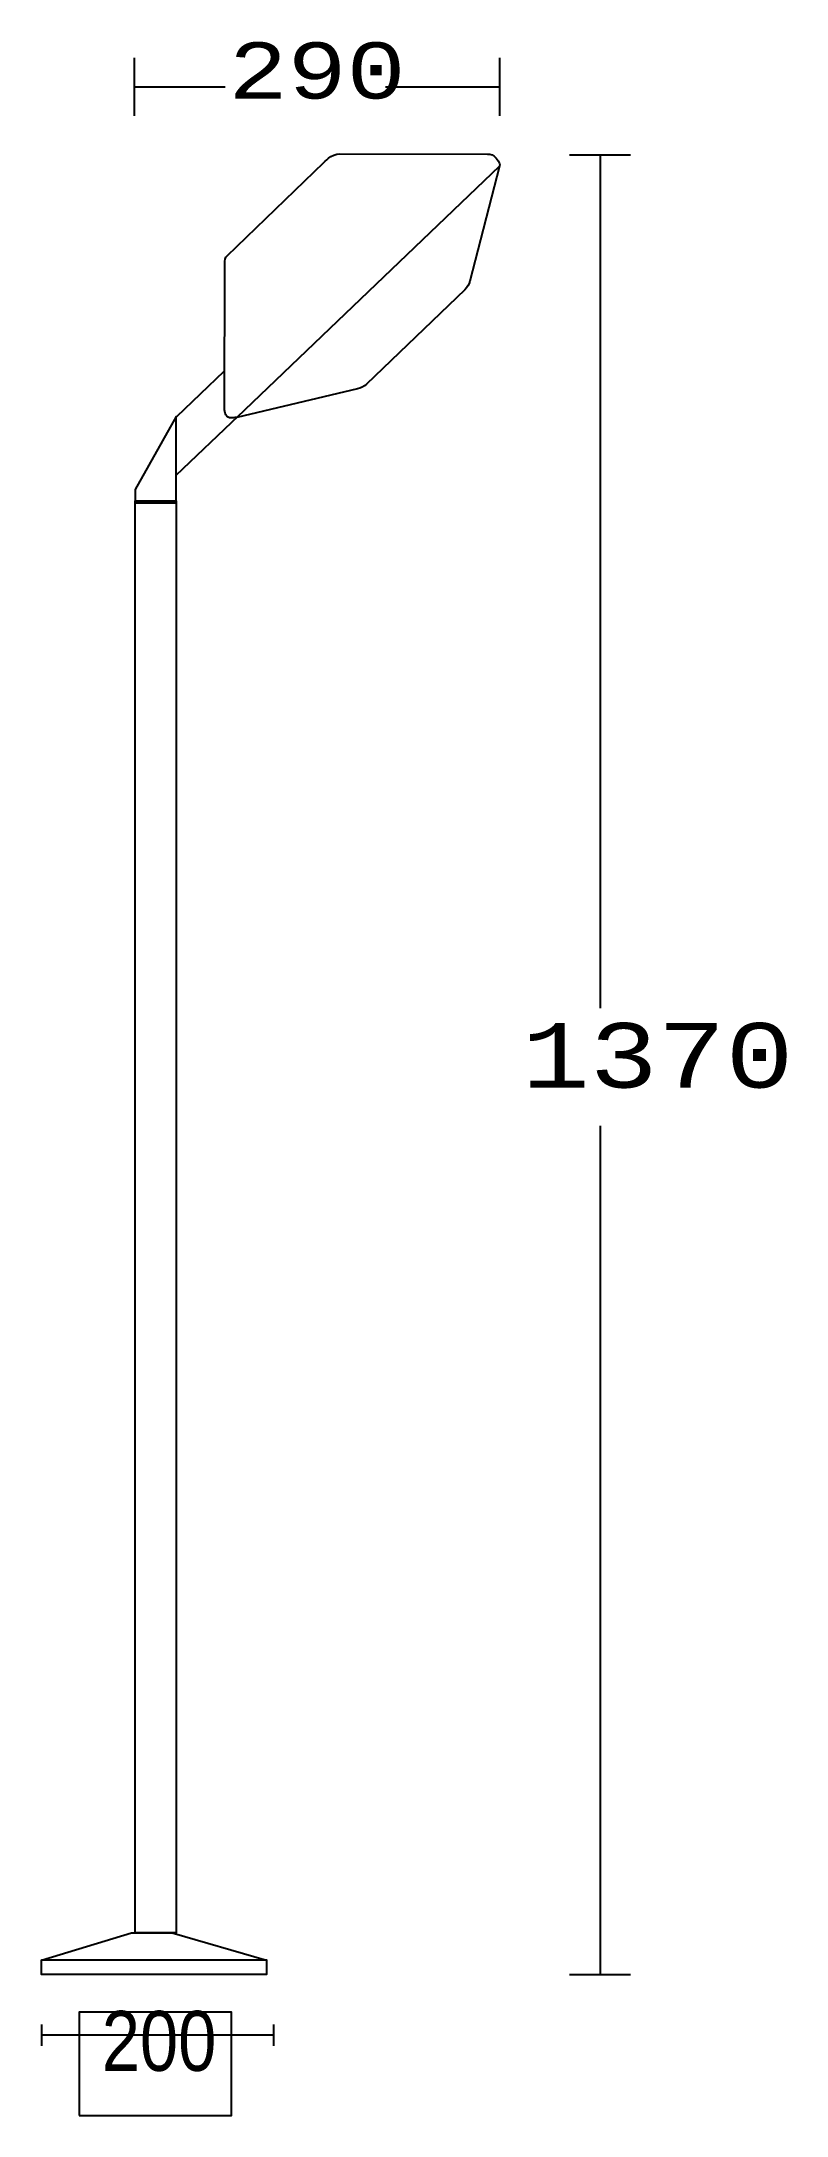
# Model space of a CAD drawing. Extents: x 45 to 111, y 58 to 239.
import ezdxf

# ---------------------------------------------------------------- set-up
doc = ezdxf.new("R2010")
doc.units = 0
doc.layers.add('LIVELLO_1', color=160, linetype='Continuous')
doc.styles.add('STD', font='txt')

# ---------------------------------------------------------------- blocks, each defined once
blk = doc.blocks.new('AI9-BLK1')
at = {"layer": 'LIVELLO_1', "color": 7}
for p, q in [((-22.76, 83.93), (-22.76, 89.01)), ((9.19, 83.93), (9.19, 89.02)), ((-22.76, 86.47), (-14.83, 86.47)), ((-0.79, 86.47), (9.19, 86.47)), ((15.3, 80.54), (20.63, 80.54)), ((17.97, 80.54), (17.97, 5.94)), ((9.17, 79.53), (-13.8, 57.58)), ((-19.06, 57.65), (-14.91, 61.61)), ((-19.11, 52.51), (-13.66, 57.72)), ((17.97, -4.35), (17.97, -78.55)), ((15.3, -78.55), (20.63, -78.55)), ((-30.87, -82.93), (-30.87, -84.78)), ((-10.59, -82.93), (-10.59, -84.78)), ((-10.59, -83.86), (-30.87, -83.86))]:
    blk.add_line(p, q, dxfattribs=at)
for points in [[(-22.68, 50.12), (-19.12, 50.12), (-19.12, 57.64), (-22.68, 51.28)], [(-22.68, 50.29), (-19.12, 50.29), (-19.12, -74.92), (-22.68, -74.92)], [(-27.59, -90.88), (-14.28, -90.88), (-14.28, -81.85), (-27.59, -81.85)]]:
    blk.add_lwpolyline(points, close=True, dxfattribs=at)
for points in [[(-30.88, -77.29), (-23.01, -74.92), (-19.45, -74.92), (-11.2, -77.29), (-30.88, -77.29)], [(-30.88, -77.26), (-11.2, -77.26), (-11.2, -78.55), (-30.88, -78.55), (-30.88, -77.26)]]:
    blk.add_lwpolyline(points, dxfattribs=at)
blk.add_open_spline([(6.57, 69.48), (6.57, 69.48), (9.17, 79.53), (9.17, 79.53), (9.27, 79.81), (8.89, 80.23), (8.7, 80.42), (8.51, 80.6), (8.12, 80.6), (8.12, 80.6), (8.12, 80.6), (-4.78, 80.63), (-4.78, 80.63), (-5.56, 80.63), (-6.18, 79.85), (-6.18, 79.85), (-6.18, 79.85), (-14.66, 71.71), (-14.66, 71.71), (-14.86, 71.53), (-14.85, 71.35), (-14.85, 71.02), (-14.85, 71.02), (-14.87, 58.23), (-14.87, 58.23), (-14.87, 58.05), (-14.83, 57.82), (-14.67, 57.68), (-14.38, 57.4), (-14, 57.58), (-13.8, 57.58), (-13.8, 57.58), (-3.25, 60.08), (-3.25, 60.08), (-2.96, 60.14), (-2.69, 60.27), (-2.46, 60.49), (-2.46, 60.49), (6.14, 68.72), (6.14, 68.72), (6.36, 68.94), (6.51, 69.2), (6.57, 69.48)], degree=3, knots=[0, 0, 0, 0, 1, 1, 1, 2, 2, 2, 3, 3, 3, 4, 4, 4, 5, 5, 5, 6, 6, 6, 7, 7, 7, 8, 8, 8, 9, 9, 9, 10, 10, 10, 11, 11, 11, 12, 12, 12, 13, 13, 13, 14, 14, 14, 14], dxfattribs=at)
at = {"layer": 'LIVELLO_1', "color": 7, "attachment_point": 1, "style": 'STD'}
for s, insert, char_height in [('\\fCourier|b0|i0;\\H4.9076;\\W1.05;\\C7;290', (-14.53, 90.36), 4.9076), ('\\fCourier|b0|i0;\\H5.6484;\\W1.05;\\C7;1370', (11.11, 4.63), 5.6484), ('\\fArial Narrow|b0|i0;\\H5.2405;\\C7;200', (-25.61, -81.74), 5.2405)]:
    blk.add_mtext(s, dxfattribs=dict(at, insert=insert, char_height=char_height))

msp = doc.modelspace()

# ---------------------------------------------------------------- block references
at = {"layer": 'LIVELLO_1', "color": 7}
msp.add_blockref('AI9-BLK1', (76.229111, 148.402656), dxfattribs=at)

doc.saveas('drawing.dxf')
